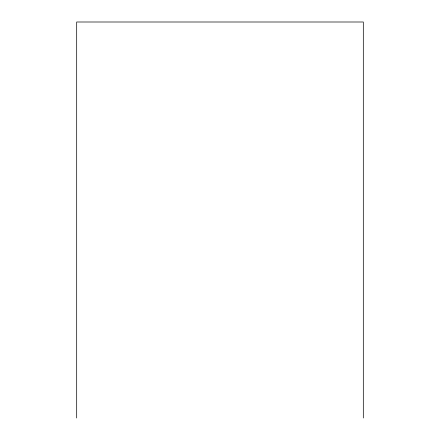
<?xml version="1.0" encoding="UTF-8"?>
<svg xmlns="http://www.w3.org/2000/svg" width="440" height="440" viewBox="0 0 440 440"><rect width="100%" height="100%" fill="white"/><g stroke="black" fill="none" stroke-linecap="round" stroke-linejoin="round"><path stroke-width="0.66" d="M363.314 418L363.314 22L76.687 22L76.687 418"/></g></svg>
